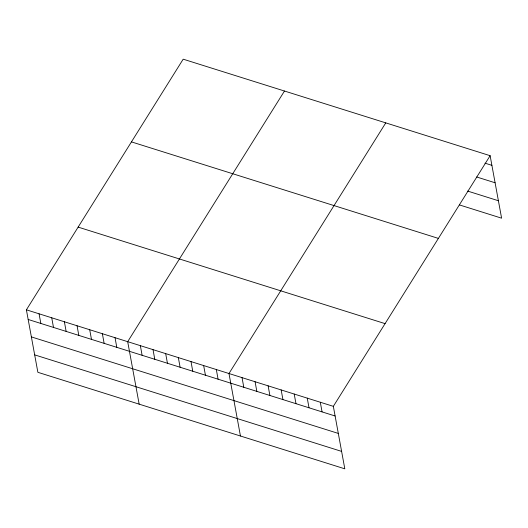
<?xml version="1.0" encoding="UTF-8"?>
<svg xmlns="http://www.w3.org/2000/svg" width="528" height="528" viewBox="0 0 528 528"><rect width="100%" height="100%" fill="white"/><g stroke="black" fill="none" stroke-linecap="round" stroke-linejoin="round"><path stroke-width="0.79" d="M490.129 155.694L333.34 406.342L344.81 468.824L37.871 372.306L26.4 309.824L183.19 59.176L490.129 155.694L501.6 218.176L459.393 204.904M284.48 91.027L127.69 341.675L139.161 404.158M385.77 122.879L228.98 373.527L240.451 436.009M484.994 163.165L491.905 165.337M476.685 176.986L495.106 182.774M467.702 191.09L498.399 200.739M131.452 141.887L438.392 238.405M78.144 227.106L385.084 323.631M26.4 309.824L333.34 406.342M28.169 319.466L335.108 415.991M31.37 336.904L338.309 433.422M34.67 354.869L341.609 451.387M320.298 402.244L322.067 411.886M307.25 398.138L309.019 407.788M294.208 394.04L295.977 403.682M281.16 389.935L282.929 399.577M268.118 385.836L269.887 395.479M255.07 381.731L256.839 391.373M242.029 377.626L243.797 387.275M216.322 369.547L218.09 379.19M203.656 365.561L205.432 375.21M190.997 361.581L192.766 371.23M178.339 357.601L180.107 367.244M165.673 353.621L167.442 363.264M153.014 349.635L154.783 359.284M140.349 345.655L142.124 355.304M115.031 337.696L116.8 347.338M102.366 333.709L104.141 343.358M89.707 329.729L91.476 339.379M77.048 325.75L78.817 335.392M64.383 321.77L66.152 331.412M51.724 317.783L53.493 327.433M39.059 313.804L40.834 323.446"/></g></svg>
